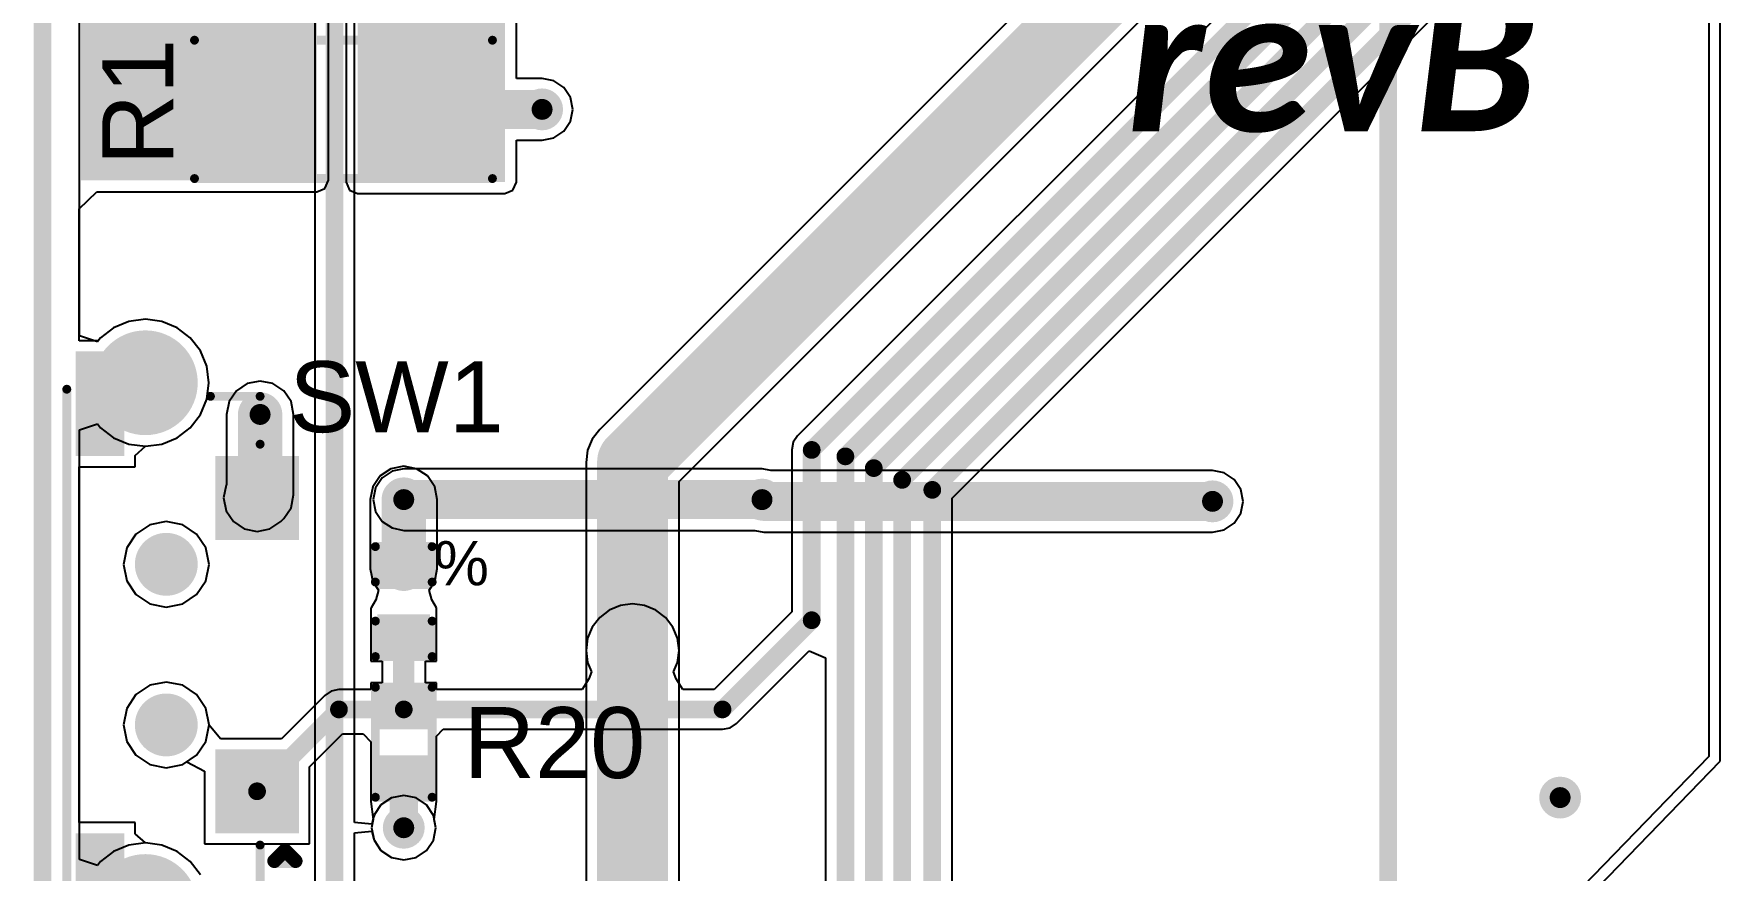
# Model space of a CAD drawing. Header units: millimetres. Extents: x -0.52 to 3.79, y -0.54 to 3.26.
# Drawn here: x -0.153 to 0.798, y 0.812 to 1.284 of the extents above; entities that cross this region are included whole.
import ezdxf

# ---------------------------------------------------------------- set-up
doc = ezdxf.new("R2010")
doc.units = ezdxf.units.MM
doc.header["$MEASUREMENT"] = 0
for name, color, linetype in [('BottomLayer', 5, 'Continuous'), ('BottomSolder', 6, 'Continuous'), ('Mechanical1', 6, 'Continuous'), ('Mechanical2', 216, 'Continuous'), ('MultiLayer', 9, 'Continuous'), ('PadHoleLayer', 156, 'Continuous'), ('TopLayer', 1, 'Continuous'), ('TopOverlay', 2, 'Continuous'), ('TopPaste', 8, 'Continuous'), ('TopSolder', 216, 'Continuous'), ('ViaHoleLayer', 16, 'Continuous')]:
    doc.layers.add(name, color=color, linetype=linetype)
doc.styles.add('Arial', font='', dxfattribs={"height": 0.2})
doc.styles.add('Calibri', font='', dxfattribs={"height": 0.2})
doc.styles.get('Arial').set_extended_font_data('Arial')
doc.styles.get('Calibri').set_extended_font_data('Calibri', italic=True, bold=True)

# ---------------------------------------------------------------- blocks, each defined once
blk = doc.blocks.new('R___1206_48')
at = {"layer": 'TopLayer'}
for points in [[(-0.08, 0.035), (-0.02, 0.035), (-0.02, -0.035), (-0.08, -0.035)], [(0.02, 0.035), (0.08, 0.035), (0.08, -0.035), (0.02, -0.035)]]:
    blk.add_hatch(color=1, dxfattribs=at).paths.add_polyline_path(points)
at = {"layer": 'TopPaste'}
for points in [[(-0.08, 0.035), (-0.02, 0.035), (-0.02, -0.035), (-0.08, -0.035)], [(0.02, 0.035), (0.08, 0.035), (0.08, -0.035), (0.02, -0.035)]]:
    blk.add_hatch(color=8, dxfattribs=at).paths.add_polyline_path(points)
at = {"layer": 'TopSolder'}
for points in [[(-0.08, 0.035), (-0.02, 0.035), (-0.02, -0.035), (-0.08, -0.035)], [(0.02, 0.035), (0.08, 0.035), (0.08, -0.035), (0.02, -0.035)]]:
    blk.add_hatch(color=216, dxfattribs=at).paths.add_polyline_path(points)
at = {"layer": 'TopOverlay', "const_width": 0.005}
for points in [[(0.084, 0.039), (-0.084, 0.039)], [(-0.084, 0.039), (-0.084, -0.039)], [(0.084, 0.039), (0.084, -0.039)], [(0.084, -0.039), (-0.084, -0.039)]]:
    blk.add_lwpolyline(points, dxfattribs=at)
at = {"layer": 'TopOverlay', "const_width": 0.0025}
for points in [[(-0.08525, 0.039, 1), (-0.08275, 0.039, 1)], [(-0.08525, 0.039, 1), (-0.08275, 0.039, 1)], [(0.08275, 0.039, 1), (0.08525, 0.039, 1)], [(0.08275, 0.039, 1), (0.08525, 0.039, 1)], [(-0.08525, -0.039, 1), (-0.08275, -0.039, 1)], [(-0.08525, -0.039, 1), (-0.08275, -0.039, 1)], [(0.08275, -0.039, 1), (0.08525, -0.039, 1)], [(0.08275, -0.039, 1), (0.08525, -0.039, 1)]]:
    blk.add_lwpolyline(points, format="xyb", close=True, dxfattribs=at)
blk = doc.blocks.new('YTS_B003_2A_78')
at = {"layer": 'BottomLayer'}
h = blk.add_hatch(color=5, dxfattribs=at)
edge = h.paths.add_edge_path()
edge.add_arc((-0.14764, 0.0187), 0.02953, 0, 360)
h = blk.add_hatch(color=5, dxfattribs=at)
edge = h.paths.add_edge_path()
edge.add_arc((0.14764, 0.0187), 0.02953, 0, 360)
at = {"layer": 'BottomSolder'}
h = blk.add_hatch(color=6, dxfattribs=at)
edge = h.paths.add_edge_path()
edge.add_arc((-0.14764, 0.0187), 0.01575, 0, 360)
h = blk.add_hatch(color=6, dxfattribs=at)
edge = h.paths.add_edge_path()
edge.add_arc((0.14764, 0.0187), 0.01575, 0, 360)
h = blk.add_hatch(color=6, dxfattribs=at)
edge = h.paths.add_edge_path()
edge.add_arc((-0.04528, 0.00689), 0.01772, 0, 360)
h = blk.add_hatch(color=6, dxfattribs=at)
edge = h.paths.add_edge_path()
edge.add_arc((0.04528, 0.00689), 0.01772, 0, 360)
at = {"layer": 'MultiLayer'}
h = blk.add_hatch(color=9, dxfattribs=at)
edge = h.paths.add_edge_path()
edge.add_arc((-0.14764, 0.0187), 0.02953, 0, 360)
h = blk.add_hatch(color=9, dxfattribs=at)
edge = h.paths.add_edge_path()
edge.add_arc((0.14764, 0.0187), 0.02953, 0, 360)
at = {"layer": 'PadHoleLayer'}
h = blk.add_hatch(color=156, dxfattribs=at)
edge = h.paths.add_edge_path()
edge.add_arc((-0.14764, 0.0187), 0.01575, 0, 360)
h = blk.add_hatch(color=156, dxfattribs=at)
edge = h.paths.add_edge_path()
edge.add_arc((0.14764, 0.0187), 0.01575, 0, 360)
h = blk.add_hatch(color=156, dxfattribs=at)
edge = h.paths.add_edge_path()
edge.add_arc((-0.04528, 0.00689), 0.01772, 0, 360)
h = blk.add_hatch(color=156, dxfattribs=at)
edge = h.paths.add_edge_path()
edge.add_arc((0.04528, 0.00689), 0.01772, 0, 360)
at = {"layer": 'TopLayer'}
for points in [[(-0.16535, 0.05807), (-0.1063, 0.05807), (-0.1063, 0.03051), (-0.16535, 0.03051)], [(0.1063, 0.05807), (0.16535, 0.05807), (0.16535, 0.03051), (0.1063, 0.03051)], [(-0.05906, -0.06791), (-0.1063, -0.06791), (-0.1063, -0.02067), (-0.05906, -0.02067)], [(0.05906, -0.02067), (0.1063, -0.02067), (0.1063, -0.06791), (0.05906, -0.06791)]]:
    blk.add_hatch(color=1, dxfattribs=at).paths.add_polyline_path(points)
h = blk.add_hatch(color=1, dxfattribs=at)
edge = h.paths.add_edge_path()
edge.add_arc((-0.14764, 0.0187), 0.02953, 0, 360)
h = blk.add_hatch(color=1, dxfattribs=at)
edge = h.paths.add_edge_path()
edge.add_arc((0.14764, 0.0187), 0.02953, 0, 360)
at = {"layer": 'TopPaste'}
for points in [[(-0.16535, 0.05807), (-0.1063, 0.05807), (-0.1063, 0.03051), (-0.16535, 0.03051)], [(0.1063, 0.05807), (0.16535, 0.05807), (0.16535, 0.03051), (0.1063, 0.03051)], [(-0.05906, -0.06791), (-0.1063, -0.06791), (-0.1063, -0.02067), (-0.05906, -0.02067)], [(0.05906, -0.02067), (0.1063, -0.02067), (0.1063, -0.06791), (0.05906, -0.06791)]]:
    blk.add_hatch(color=8, dxfattribs=at).paths.add_polyline_path(points)
at = {"layer": 'TopSolder'}
for points in [[(-0.16535, 0.05807), (-0.1063, 0.05807), (-0.1063, 0.03051), (-0.16535, 0.03051)], [(0.1063, 0.05807), (0.16535, 0.05807), (0.16535, 0.03051), (0.1063, 0.03051)], [(-0.05906, -0.06791), (-0.1063, -0.06791), (-0.1063, -0.02067), (-0.05906, -0.02067)], [(0.05906, -0.02067), (0.1063, -0.02067), (0.1063, -0.06791), (0.05906, -0.06791)]]:
    blk.add_hatch(color=216, dxfattribs=at).paths.add_polyline_path(points)
h = blk.add_hatch(color=216, dxfattribs=at)
edge = h.paths.add_edge_path()
edge.add_arc((-0.14764, 0.0187), 0.01575, 0, 360)
h = blk.add_hatch(color=216, dxfattribs=at)
edge = h.paths.add_edge_path()
edge.add_arc((0.14764, 0.0187), 0.01575, 0, 360)
h = blk.add_hatch(color=216, dxfattribs=at)
edge = h.paths.add_edge_path()
edge.add_arc((-0.04528, 0.00689), 0.01772, 0, 360)
h = blk.add_hatch(color=216, dxfattribs=at)
edge = h.paths.add_edge_path()
edge.add_arc((0.04528, 0.00689), 0.01772, 0, 360)
at = {"layer": 'TopOverlay'}
for points, const_width in [([(-0.145, 0.063), (0.144, 0.063)], 0.005), ([(-0.14, -0.018), (-0.14, -0.046)], 0.005), ([(0.14, -0.018), (0.14, -0.046)], 0.005), ([(-0.14, -0.046), (-0.113, -0.046)], 0.005), ([(0.113, -0.046), (0.14, -0.046)], 0.005), ([(-0.122, -0.054), (-0.116, -0.06)], 0.00787), ([(-0.122, -0.054), (-0.122, -0.066)], 0.00787), ([(-0.116, -0.06), (-0.122, -0.066)], 0.00787)]:
    blk.add_lwpolyline(points, dxfattribs=dict(at, const_width=const_width))
for points, const_width in [([(-0.14625, 0.063, 1), (-0.14375, 0.063, 1)], 0.0025), ([(0.14275, 0.063, 1), (0.14525, 0.063, 1)], 0.0025), ([(-0.14125, -0.018, 1), (-0.13875, -0.018, 1)], 0.0025), ([(0.13875, -0.018, 1), (0.14125, -0.018, 1)], 0.0025), ([(-0.14125, -0.046, 1), (-0.13875, -0.046, 1)], 0.0025), ([(-0.14125, -0.046, 1), (-0.13875, -0.046, 1)], 0.0025), ([(-0.11425, -0.046, 1), (-0.11175, -0.046, 1)], 0.0025), ([(0.11175, -0.046, 1), (0.11425, -0.046, 1)], 0.0025), ([(0.13875, -0.046, 1), (0.14125, -0.046, 1)], 0.0025), ([(0.13875, -0.046, 1), (0.14125, -0.046, 1)], 0.0025), ([(-0.12397, -0.054, 1), (-0.12003, -0.054, 1)], 0.00394), ([(-0.12397, -0.054, 1), (-0.12003, -0.054, 1)], 0.00394), ([(-0.11797, -0.06, 1), (-0.11403, -0.06, 1)], 0.00394), ([(-0.11797, -0.06, 1), (-0.11403, -0.06, 1)], 0.00394), ([(-0.12397, -0.066, 1), (-0.12003, -0.066, 1)], 0.00394), ([(-0.12397, -0.066, 1), (-0.12003, -0.066, 1)], 0.00394)]:
    blk.add_lwpolyline(points, format="xyb", close=True, dxfattribs=dict(at, const_width=const_width))
blk = doc.blocks.new('R___0402_90')
at = {"layer": 'TopLayer'}
for points in [[(-0.0275, -0.0125), (-0.0275, 0.0125), (-0.0095, 0.0125), (-0.0095, -0.0125)], [(0.0095, -0.0125), (0.0095, 0.0125), (0.0275, 0.0125), (0.0275, -0.0125)]]:
    blk.add_hatch(color=1, dxfattribs=at).paths.add_polyline_path(points)
at = {"layer": 'TopPaste'}
for points in [[(-0.0275, -0.0125), (-0.0275, 0.0125), (-0.0095, 0.0125), (-0.0095, -0.0125)], [(0.0095, -0.0125), (0.0095, 0.0125), (0.0275, 0.0125), (0.0275, -0.0125)]]:
    blk.add_hatch(color=8, dxfattribs=at).paths.add_polyline_path(points)
at = {"layer": 'TopSolder'}
for points in [[(-0.02967, -0.01467), (-0.02967, 0.01467), (-0.00733, 0.01467), (-0.00733, -0.01467)], [(0.00733, -0.01467), (0.00733, 0.01467), (0.02967, 0.01467), (0.02967, -0.01467)]]:
    blk.add_hatch(color=216, dxfattribs=at).paths.add_polyline_path(points)
at = {"layer": 'TopOverlay'}
for points, const_width in [([(-0.031, -0.016), (-0.031, 0.016)], 0.005), ([(0.031, 0.016), (-0.031, 0.016)], 0.005), ([(0.031, -0.016), (0.031, 0.016)], 0.005), ([(0.031, -0.016), (-0.031, -0.016)], 0.005), ([(0.032, -0.017), (-0.032, -0.017)], 0.000127)]:
    blk.add_lwpolyline(points, dxfattribs=dict(at, const_width=const_width))
for points, const_width in [([(-0.03225, 0.016, 1), (-0.02975, 0.016, 1)], 0.0025), ([(-0.03225, 0.016, 1), (-0.02975, 0.016, 1)], 0.0025), ([(0.02975, 0.016, 1), (0.03225, 0.016, 1)], 0.0025), ([(0.02975, 0.016, 1), (0.03225, 0.016, 1)], 0.0025), ([(-0.03225, -0.016, 1), (-0.02975, -0.016, 1)], 0.0025), ([(-0.03225, -0.016, 1), (-0.02975, -0.016, 1)], 0.0025), ([(-0.03203, -0.017, 1), (-0.03197, -0.017, 1)], 0.0000635), ([(0.02975, -0.016, 1), (0.03225, -0.016, 1)], 0.0025), ([(0.02975, -0.016, 1), (0.03225, -0.016, 1)], 0.0025), ([(0.03197, -0.017, 1), (0.03203, -0.017, 1)], 0.0000635)]:
    blk.add_lwpolyline(points, format="xyb", close=True, dxfattribs=dict(at, const_width=const_width))
blk = doc.blocks.new('C___0402_158')
at = {"layer": 'TopLayer'}
for points in [[(-0.0275, -0.0125), (-0.0275, 0.0125), (-0.0095, 0.0125), (-0.0095, -0.0125)], [(0.0095, -0.0125), (0.0095, 0.0125), (0.0275, 0.0125), (0.0275, -0.0125)]]:
    blk.add_hatch(color=1, dxfattribs=at).paths.add_polyline_path(points)
at = {"layer": 'TopPaste'}
for points in [[(-0.0275, -0.0125), (-0.0275, 0.0125), (-0.0095, 0.0125), (-0.0095, -0.0125)], [(0.0095, -0.0125), (0.0095, 0.0125), (0.0275, 0.0125), (0.0275, -0.0125)]]:
    blk.add_hatch(color=8, dxfattribs=at).paths.add_polyline_path(points)
at = {"layer": 'TopSolder'}
for points in [[(-0.02986, -0.01486), (-0.02986, 0.01486), (-0.00714, 0.01486), (-0.00714, -0.01486)], [(0.00714, -0.01486), (0.00714, 0.01486), (0.02986, 0.01486), (0.02986, -0.01486)]]:
    blk.add_hatch(color=216, dxfattribs=at).paths.add_polyline_path(points)
at = {"layer": 'TopOverlay', "const_width": 0.005}
for points in [[(-0.031, 0.016), (-0.031, -0.016)], [(-0.031, 0.016), (-0.011, 0.016)], [(0.011, 0.016), (0.031, 0.016)], [(0.031, 0.016), (0.031, -0.016)], [(-0.031, -0.016), (-0.011, -0.016)], [(0.011, -0.016), (0.031, -0.016)]]:
    blk.add_lwpolyline(points, dxfattribs=at)
at = {"layer": 'TopOverlay', "const_width": 0.0025}
for points in [[(-0.03225, 0.016, 1), (-0.02975, 0.016, 1)], [(-0.03225, 0.016, 1), (-0.02975, 0.016, 1)], [(-0.01225, 0.016, 1), (-0.00975, 0.016, 1)], [(0.00975, 0.016, 1), (0.01225, 0.016, 1)], [(0.02975, 0.016, 1), (0.03225, 0.016, 1)], [(0.02975, 0.016, 1), (0.03225, 0.016, 1)], [(-0.03225, -0.016, 1), (-0.02975, -0.016, 1)], [(-0.03225, -0.016, 1), (-0.02975, -0.016, 1)], [(-0.01225, -0.016, 1), (-0.00975, -0.016, 1)], [(0.00975, -0.016, 1), (0.01225, -0.016, 1)], [(0.02975, -0.016, 1), (0.03225, -0.016, 1)], [(0.02975, -0.016, 1), (0.03225, -0.016, 1)]]:
    blk.add_lwpolyline(points, format="xyb", close=True, dxfattribs=at)

msp = doc.modelspace()

# ---------------------------------------------------------------- hatches: boundary and pattern name
at = {"layer": 'BottomLayer'}
h = msp.add_hatch(color=5, dxfattribs=at)
edge = h.paths.add_edge_path()
edge.add_arc((0.134, 1.241), 0.01181, 0, 360)
h = msp.add_hatch(color=5, dxfattribs=at)
edge = h.paths.add_edge_path()
edge.add_arc((-0.025, 1.069), 0.01181, 0, 360)
h = msp.add_hatch(color=5, dxfattribs=at)
edge = h.paths.add_edge_path()
edge.add_arc((0.056, 1.021), 0.01181, 0, 360)
h = msp.add_hatch(color=5, dxfattribs=at)
edge = h.paths.add_edge_path()
edge.add_arc((0.258, 1.021), 0.01181, 0, 360)
h = msp.add_hatch(color=5, dxfattribs=at)
edge = h.paths.add_edge_path()
edge.add_arc((0.512, 1.02), 0.01181, 0, 360)
h = msp.add_hatch(color=5, dxfattribs=at)
edge = h.paths.add_edge_path()
edge.add_arc((0.185, 0.936), 0.01575, 0, 360)
h = msp.add_hatch(color=5, dxfattribs=at)
edge = h.paths.add_edge_path()
edge.add_arc((0.708, 0.853), 0.01181, 0, 360)
h = msp.add_hatch(color=5, dxfattribs=at)
edge = h.paths.add_edge_path()
edge.add_arc((0.056, 0.836), 0.01181, 0, 360)
at = {"layer": 'BottomSolder'}
h = msp.add_hatch(color=6, dxfattribs=at)
edge = h.paths.add_edge_path()
edge.add_arc((0.134, 1.241), 0.00591, 0, 360)
h = msp.add_hatch(color=6, dxfattribs=at)
edge = h.paths.add_edge_path()
edge.add_arc((-0.025, 1.069), 0.00591, 0, 360)
h = msp.add_hatch(color=6, dxfattribs=at)
edge = h.paths.add_edge_path()
edge.add_arc((0.056, 1.021), 0.00591, 0, 360)
h = msp.add_hatch(color=6, dxfattribs=at)
edge = h.paths.add_edge_path()
edge.add_arc((0.258, 1.021), 0.00591, 0, 360)
h = msp.add_hatch(color=6, dxfattribs=at)
edge = h.paths.add_edge_path()
edge.add_arc((0.512, 1.02), 0.00591, 0, 360)
h = msp.add_hatch(color=6, dxfattribs=at)
edge = h.paths.add_edge_path()
edge.add_arc((0.185, 0.936), 0.00787, 0, 360)
h = msp.add_hatch(color=6, dxfattribs=at)
edge = h.paths.add_edge_path()
edge.add_arc((0.708, 0.853), 0.00591, 0, 360)
h = msp.add_hatch(color=6, dxfattribs=at)
edge = h.paths.add_edge_path()
edge.add_arc((0.056, 0.836), 0.00591, 0, 360)
at = {"layer": 'TopLayer'}
for points in [[(-0.126, 1.201), (0.007, 1.201), (0.007, 1.45), (-0.126, 1.45)], [(0.03, 1.2), (0.113, 1.2), (0.113, 1.381), (0.03, 1.381)]]:
    msp.add_hatch(color=1, dxfattribs=at).paths.add_polyline_path(points)
h = msp.add_hatch(color=1, dxfattribs=at)
edge = h.paths.add_edge_path()
edge.add_arc((0.134, 1.241), 0.01181, 0, 360)
h = msp.add_hatch(color=1, dxfattribs=at)
edge = h.paths.add_edge_path()
edge.add_arc((-0.025, 1.069), 0.01181, 0, 360)
h = msp.add_hatch(color=1, dxfattribs=at)
edge = h.paths.add_edge_path()
edge.add_arc((0.056, 1.021), 0.01181, 0, 360)
h = msp.add_hatch(color=1, dxfattribs=at)
edge = h.paths.add_edge_path()
edge.add_arc((0.258, 1.021), 0.01181, 0, 360)
h = msp.add_hatch(color=1, dxfattribs=at)
edge = h.paths.add_edge_path()
edge.add_arc((0.512, 1.02), 0.01181, 0, 360)
h = msp.add_hatch(color=1, dxfattribs=at)
edge = h.paths.add_edge_path()
edge.add_arc((0.185, 0.936), 0.01575, 0, 360)
h = msp.add_hatch(color=1, dxfattribs=at)
edge = h.paths.add_edge_path()
edge.add_arc((0.708, 0.853), 0.01181, 0, 360)
h = msp.add_hatch(color=1, dxfattribs=at)
edge = h.paths.add_edge_path()
edge.add_arc((0.056, 0.836), 0.01181, 0, 360)
at = {"layer": 'TopSolder'}
h = msp.add_hatch(color=216, dxfattribs=at)
edge = h.paths.add_edge_path()
edge.add_arc((0.134, 1.241), 0.00591, 0, 360)
h = msp.add_hatch(color=216, dxfattribs=at)
edge = h.paths.add_edge_path()
edge.add_arc((-0.025, 1.069), 0.00591, 0, 360)
h = msp.add_hatch(color=216, dxfattribs=at)
edge = h.paths.add_edge_path()
edge.add_arc((0.056, 1.021), 0.00591, 0, 360)
h = msp.add_hatch(color=216, dxfattribs=at)
edge = h.paths.add_edge_path()
edge.add_arc((0.258, 1.021), 0.00591, 0, 360)
h = msp.add_hatch(color=216, dxfattribs=at)
edge = h.paths.add_edge_path()
edge.add_arc((0.512, 1.02), 0.00591, 0, 360)
h = msp.add_hatch(color=216, dxfattribs=at)
edge = h.paths.add_edge_path()
edge.add_arc((0.185, 0.936), 0.00787, 0, 360)
h = msp.add_hatch(color=216, dxfattribs=at)
edge = h.paths.add_edge_path()
edge.add_arc((0.708, 0.853), 0.00591, 0, 360)
h = msp.add_hatch(color=216, dxfattribs=at)
edge = h.paths.add_edge_path()
edge.add_arc((0.056, 0.836), 0.00591, 0, 360)
at = {"layer": 'ViaHoleLayer'}
h = msp.add_hatch(color=16, dxfattribs=at)
edge = h.paths.add_edge_path()
edge.add_arc((0.134, 1.241), 0.00591, 0, 360)
h = msp.add_hatch(color=16, dxfattribs=at)
edge = h.paths.add_edge_path()
edge.add_arc((-0.025, 1.069), 0.00591, 0, 360)
h = msp.add_hatch(color=16, dxfattribs=at)
edge = h.paths.add_edge_path()
edge.add_arc((0.056, 1.021), 0.00591, 0, 360)
h = msp.add_hatch(color=16, dxfattribs=at)
edge = h.paths.add_edge_path()
edge.add_arc((0.258, 1.021), 0.00591, 0, 360)
h = msp.add_hatch(color=16, dxfattribs=at)
edge = h.paths.add_edge_path()
edge.add_arc((0.512, 1.02), 0.00591, 0, 360)
h = msp.add_hatch(color=16, dxfattribs=at)
edge = h.paths.add_edge_path()
edge.add_arc((0.185, 0.936), 0.00787, 0, 360)
h = msp.add_hatch(color=16, dxfattribs=at)
edge = h.paths.add_edge_path()
edge.add_arc((0.708, 0.853), 0.00591, 0, 360)
h = msp.add_hatch(color=16, dxfattribs=at)
edge = h.paths.add_edge_path()
edge.add_arc((0.056, 0.836), 0.00591, 0, 360)

# ---------------------------------------------------------------- linework, layer by layer
at = {"layer": 'BottomLayer'}
for p, q in [((0.7918, 1.70629), (0.7918, 0.87608)), ((0.79829, 0.87345), (0.79829, 1.70629)), ((0.00578, 1.671), (0.00578, 0.79165)), ((0.02822, 0.83887), (0.02822, 1.41838)), ((-0.12675, 1.11336), (-0.12675, 1.41683)), ((-0.0897, 1.1227), (-0.09897, 1.12148)), ((-0.08042, 1.12148), (-0.0897, 1.1227)), ((-0.11675, 1.10997), (-0.12675, 1.11336)), ((-0.10762, 1.1179), (-0.11504, 1.1122)), ((-0.09897, 1.12148), (-0.10762, 1.1179)), ((-0.07178, 1.1179), (-0.08042, 1.12148)), ((-0.06436, 1.1122), (-0.07178, 1.1179)), ((-0.11504, 1.1122), (-0.11675, 1.10997)), ((-0.05867, 1.10478), (-0.06436, 1.1122)), ((-0.05509, 1.09614), (-0.05867, 1.10478)), ((-0.05386, 1.08687), (-0.05509, 1.09614)), ((-0.05509, 1.07759), (-0.05386, 1.08687)), ((-0.05867, 1.06895), (-0.05509, 1.07759)), ((-0.06436, 1.06153), (-0.05867, 1.06895)), ((-0.12675, 1.06037), (-0.11675, 1.06376)), ((-0.12675, 0.81809), (-0.12675, 1.06037)), ((-0.11675, 1.06376), (-0.11504, 1.06153)), ((-0.11504, 1.06153), (-0.10762, 1.05583)), ((-0.10762, 1.05583), (-0.09897, 1.05225)), ((-0.08042, 1.05225), (-0.07178, 1.05583)), ((-0.07178, 1.05583), (-0.06436, 1.06153)), ((-0.09897, 1.05225), (-0.0897, 1.05103)), ((-0.0897, 1.05103), (-0.08042, 1.05225)), ((0.04937, 1.03701), (0.04374, 1.03326)), ((0.056, 1.03833), (0.04937, 1.03701)), ((0.258, 1.03833), (0.056, 1.03833)), ((0.26303, 1.03733), (0.258, 1.03833)), ((0.512, 1.03733), (0.26303, 1.03733)), ((0.51863, 1.03601), (0.512, 1.03733)), ((0.03999, 1.02763), (0.03867, 1.021)), ((0.04374, 1.03326), (0.03999, 1.02763)), ((0.52426, 1.03226), (0.51863, 1.03601)), ((0.52801, 1.02663), (0.52426, 1.03226)), ((0.03867, 1.021), (0.03999, 1.01437)), ((0.52933, 1.02), (0.52801, 1.02663)), ((0.52801, 1.01337), (0.52933, 1.02)), ((-0.07789, 1.00869), (-0.08714, 1.00684)), ((-0.06863, 1.00684), (-0.07789, 1.00869)), ((0.03999, 1.01437), (0.04374, 1.00874)), ((0.04374, 1.00874), (0.04937, 1.00499)), ((0.52426, 1.00774), (0.52801, 1.01337)), ((-0.09499, 1.0016), (-0.10023, 0.99376)), ((-0.08714, 1.00684), (-0.09499, 1.0016)), ((-0.06079, 1.0016), (-0.06863, 1.00684)), ((-0.05555, 0.99376), (-0.06079, 1.0016)), ((0.04937, 1.00499), (0.056, 1.00367)), ((0.056, 1.00367), (0.25397, 1.00367)), ((0.25397, 1.00367), (0.259, 1.00267)), ((0.259, 1.00267), (0.512, 1.00267)), ((0.512, 1.00267), (0.51863, 1.00399)), ((0.51863, 1.00399), (0.52426, 1.00774)), ((-0.10023, 0.99376), (-0.10207, 0.9845)), ((-0.05371, 0.9845), (-0.05555, 0.99376)), ((-0.10207, 0.9845), (-0.10023, 0.97525)), ((-0.05555, 0.97525), (-0.05371, 0.9845)), ((-0.10023, 0.97525), (-0.09499, 0.96741)), ((-0.06079, 0.96741), (-0.05555, 0.97525)), ((-0.09499, 0.96741), (-0.08714, 0.96216)), ((-0.08714, 0.96216), (-0.07789, 0.96032)), ((-0.07789, 0.96032), (-0.06863, 0.96216)), ((-0.06863, 0.96216), (-0.06079, 0.96741)), ((0.17821, 0.96133), (0.17189, 0.95871)), ((0.185, 0.96222), (0.17821, 0.96133)), ((0.19179, 0.96133), (0.185, 0.96222)), ((0.19811, 0.95871), (0.19179, 0.96133)), ((0.16646, 0.95454), (0.16229, 0.94911)), ((0.17189, 0.95871), (0.16646, 0.95454)), ((0.20354, 0.95454), (0.19811, 0.95871)), ((0.20771, 0.94911), (0.20354, 0.95454)), ((0.15967, 0.94279), (0.15878, 0.936)), ((0.16229, 0.94911), (0.15967, 0.94279)), ((0.21033, 0.94279), (0.20771, 0.94911)), ((0.21122, 0.936), (0.21033, 0.94279)), ((0.15878, 0.936), (0.15878, 0.58886)), ((0.21122, 0.578), (0.21122, 0.936)), ((-0.08714, 0.91629), (-0.09499, 0.91105)), ((-0.07789, 0.91813), (-0.08714, 0.91629)), ((-0.06863, 0.91629), (-0.07789, 0.91813)), ((-0.06079, 0.91105), (-0.06863, 0.91629)), ((-0.09499, 0.91105), (-0.10023, 0.90321)), ((-0.05555, 0.90321), (-0.06079, 0.91105)), ((-0.10023, 0.90321), (-0.10207, 0.89395)), ((-0.10207, 0.89395), (-0.10023, 0.8847)), ((-0.05371, 0.89395), (-0.05555, 0.90321)), ((-0.05555, 0.8847), (-0.05371, 0.89395)), ((-0.10023, 0.8847), (-0.09499, 0.87685)), ((-0.06079, 0.87685), (-0.05555, 0.8847)), ((-0.09499, 0.87685), (-0.08714, 0.87161)), ((-0.06863, 0.87161), (-0.06079, 0.87685)), ((0.7918, 0.87608), (0.63034, 0.70972)), ((-0.08714, 0.87161), (-0.07789, 0.86977)), ((-0.07789, 0.86977), (-0.06863, 0.87161)), ((0.635, 0.7052), (0.79829, 0.87345)), ((0.04316, 0.84884), (0.03951, 0.84338)), ((0.04905, 0.85278), (0.04316, 0.84884)), ((0.056, 0.85416), (0.04905, 0.85278)), ((0.06295, 0.85278), (0.056, 0.85416)), ((0.06884, 0.84884), (0.06295, 0.85278)), ((0.07278, 0.84295), (0.06884, 0.84884)), ((0.03793, 0.83792), (0.02822, 0.83887)), ((0.03898, 0.84201), (0.03793, 0.83792)), ((0.03922, 0.84295), (0.03898, 0.84201)), ((0.03951, 0.84338), (0.03922, 0.84295)), ((0.07416, 0.836), (0.07278, 0.84295)), ((-0.0897, 0.82742), (-0.09897, 0.8262)), ((-0.08042, 0.8262), (-0.0897, 0.82742)), ((0.02822, 0.83313), (0.03793, 0.83408)), ((0.02822, 0.787), (0.02822, 0.83313)), ((0.03793, 0.83408), (0.03896, 0.83007)), ((0.03896, 0.83007), (0.03922, 0.82905)), ((0.03922, 0.82905), (0.03944, 0.82872)), ((0.03944, 0.82872), (0.04316, 0.82316)), ((0.06884, 0.82316), (0.07278, 0.82905)), ((0.07278, 0.82905), (0.07416, 0.836)), ((-0.11675, 0.81469), (-0.12675, 0.81809)), ((-0.10762, 0.82262), (-0.11504, 0.81693)), ((-0.09897, 0.8262), (-0.10762, 0.82262)), ((-0.07178, 0.82262), (-0.08042, 0.8262)), ((-0.06436, 0.81693), (-0.07178, 0.82262)), ((0.04316, 0.82316), (0.04905, 0.81922)), ((0.04905, 0.81922), (0.056, 0.81784)), ((0.056, 0.81784), (0.06295, 0.81922)), ((0.06295, 0.81922), (0.06884, 0.82316)), ((-0.11504, 0.81693), (-0.11675, 0.81469)), ((-0.05867, 0.80951), (-0.06436, 0.81693))]:
    msp.add_line(p, q, dxfattribs=at)
for points, const_width in [([(0.017, 0.787), (0.017, 1.671)], 0.01), ([(0.056, 1.021), (0.258, 1.021)], 0.022), ([(0.259, 1.02), (0.512, 1.02)], 0.022), ([(0.185, 0.578), (0.185, 0.936)], 0.04)]:
    msp.add_lwpolyline(points, dxfattribs=dict(at, const_width=const_width))
for points, const_width in [([(0.0505, 1.021, 1), (0.0615, 1.021, 1)], 0.011), ([(0.2525, 1.021, 1), (0.2635, 1.021, 1)], 0.011), ([(0.2535, 1.02, 1), (0.2645, 1.02, 1)], 0.011), ([(0.5065, 1.02, 1), (0.5175, 1.02, 1)], 0.011), ([(0.175, 0.936, 1), (0.195, 0.936, 1)], 0.02)]:
    msp.add_lwpolyline(points, format="xyb", close=True, dxfattribs=dict(at, const_width=const_width))
at = {"layer": 'Mechanical1', "const_width": 0.01}
msp.add_lwpolyline([(0.611, -0.534), (0.611, 1.501)], dxfattribs=at)
msp.add_lwpolyline([(0.611, -0.534), (0.611, 1.501)], dxfattribs=at)
at = {"layer": 'Mechanical2', "const_width": 0.01}
msp.add_lwpolyline([(-0.14764, -0.49213), (-0.14764, 2.97244)], dxfattribs=at)
at = {"layer": 'TopLayer'}
for p, q in [((0.79829, 0.87345), (0.79829, 1.70629)), ((0.7918, 1.6938), (0.7918, 0.87608)), ((0.62078, 1.51486), (0.16646, 1.06054)), ((0.21122, 1.03114), (0.66554, 1.48546)), ((0.68378, 1.46265), (0.27807, 1.05693)), ((0.01349, 1.201), (0.01349, 1.42955)), ((0.36522, 1.02184), (0.76893, 1.42556)), ((0.02351, 1.381), (0.02351, 1.2)), ((0.11949, 1.25833), (0.11949, 1.30667)), ((0.134, 1.25833), (0.11949, 1.25833)), ((0.14063, 1.25701), (0.134, 1.25833)), ((0.14626, 1.25326), (0.14063, 1.25701)), ((0.15001, 1.24763), (0.14626, 1.25326)), ((0.15133, 1.241), (0.15001, 1.24763)), ((0.15001, 1.23437), (0.15133, 1.241)), ((0.14063, 1.22499), (0.14626, 1.22874)), ((0.14626, 1.22874), (0.15001, 1.23437)), ((0.11949, 1.2), (0.11949, 1.22367)), ((0.11949, 1.22367), (0.134, 1.22367)), ((0.134, 1.22367), (0.14063, 1.22499)), ((0.01159, 1.19641), (0.01349, 1.201)), ((0.02351, 1.2), (0.02541, 1.19541)), ((0.11759, 1.19541), (0.11949, 1.2)), ((-0.127, 1.18492), (-0.117, 1.19451)), ((-0.117, 1.19451), (0.007, 1.19451)), ((0.007, 1.19451), (0.01159, 1.19641)), ((0.02541, 1.19541), (0.03, 1.19351)), ((0.03, 1.19351), (0.113, 1.19351)), ((0.113, 1.19351), (0.11759, 1.19541)), ((-0.127, 1.11058), (-0.127, 1.18492)), ((-0.0897, 1.1227), (-0.09897, 1.12148)), ((-0.08042, 1.12148), (-0.0897, 1.1227)), ((-0.10762, 1.1179), (-0.11504, 1.1122)), ((-0.09897, 1.12148), (-0.10762, 1.1179)), ((-0.07178, 1.1179), (-0.08042, 1.12148)), ((-0.06436, 1.1122), (-0.07178, 1.1179)), ((-0.11628, 1.11058), (-0.127, 1.11058)), ((-0.11504, 1.1122), (-0.11628, 1.11058)), ((-0.05867, 1.10478), (-0.06436, 1.1122)), ((-0.05509, 1.09614), (-0.05867, 1.10478)), ((-0.05386, 1.08687), (-0.05509, 1.09614)), ((-0.05509, 1.07759), (-0.05386, 1.08687)), ((-0.03222, 1.08643), (-0.03834, 1.08234)), ((-0.025, 1.08786), (-0.03222, 1.08643)), ((-0.01778, 1.08643), (-0.025, 1.08786)), ((-0.01166, 1.08234), (-0.01778, 1.08643)), ((-0.05867, 1.06895), (-0.05509, 1.07759)), ((-0.04243, 1.07622), (-0.04386, 1.069)), ((-0.03834, 1.08234), (-0.04243, 1.07622)), ((-0.00757, 1.07622), (-0.01166, 1.08234)), ((-0.00614, 1.069), (-0.00757, 1.07622)), ((-0.06436, 1.06153), (-0.05867, 1.06895)), ((-0.04386, 1.069), (-0.04386, 1.02953)), ((-0.00614, 1.02361), (-0.00614, 1.069)), ((-0.08042, 1.05225), (-0.07178, 1.05583)), ((-0.07178, 1.05583), (-0.06436, 1.06153)), ((0.16646, 1.06054), (0.16229, 1.05511)), ((0.27807, 1.05693), (0.27564, 1.05329)), ((-0.09551, 1.04594), (-0.0897, 1.05103)), ((-0.0897, 1.05103), (-0.08042, 1.05225)), ((0.15967, 1.04879), (0.15878, 1.042)), ((0.16229, 1.05511), (0.15967, 1.04879)), ((0.27564, 1.05329), (0.27478, 1.049)), ((0.27478, 1.049), (0.27478, 1.049)), ((0.27478, 1.049), (0.27478, 0.95765)), ((-0.127, 0.83893), (-0.127, 1.03953)), ((-0.127, 1.03953), (-0.09551, 1.03953)), ((-0.09551, 1.03953), (-0.09551, 1.04594)), ((0.04878, 1.03843), (0.04266, 1.03434)), ((0.056, 1.03986), (0.04878, 1.03843)), ((0.06322, 1.03843), (0.056, 1.03986)), ((0.06934, 1.03434), (0.06322, 1.03843)), ((0.15878, 1.042), (0.15878, 1.042)), ((0.15878, 1.042), (0.15878, 0.936)), ((-0.04413, 1.02912), (-0.04557, 1.02191)), ((-0.04386, 1.02953), (-0.04413, 1.02912)), ((0.03857, 1.02822), (0.03714, 1.021)), ((0.04266, 1.03434), (0.03857, 1.02822)), ((0.07343, 1.02822), (0.06934, 1.03434)), ((0.07486, 1.021), (0.07343, 1.02822)), ((0.21122, 0.936), (0.21122, 1.03114)), ((-0.04557, 1.02191), (-0.04413, 1.01469)), ((-0.00757, 1.01639), (-0.00614, 1.02361)), ((0.03714, 1.021), (0.03714, 0.982)), ((0.07486, 0.982), (0.07486, 1.021)), ((0.36522, -0.084), (0.36522, 1.02184)), ((-0.07789, 1.00869), (-0.08714, 1.00684)), ((-0.06863, 1.00684), (-0.07789, 1.00869)), ((-0.04413, 1.01469), (-0.04004, 1.00857)), ((-0.04004, 1.00857), (-0.03393, 1.00448)), ((-0.01949, 1.00448), (-0.01337, 1.00857)), ((-0.01337, 1.00857), (-0.01166, 1.01027)), ((-0.01166, 1.01027), (-0.00757, 1.01639)), ((-0.09499, 1.0016), (-0.10023, 0.99376)), ((-0.08714, 1.00684), (-0.09499, 1.0016)), ((-0.06079, 1.0016), (-0.06863, 1.00684)), ((-0.05555, 0.99376), (-0.06079, 1.0016)), ((-0.03393, 1.00448), (-0.02671, 1.00304)), ((-0.02671, 1.00304), (-0.01949, 1.00448)), ((-0.10023, 0.99376), (-0.10207, 0.9845)), ((-0.05371, 0.9845), (-0.05555, 0.99376)), ((-0.10207, 0.9845), (-0.10023, 0.97525)), ((-0.05555, 0.97525), (-0.05371, 0.9845)), ((0.03714, 0.982), (0.03857, 0.97478)), ((0.07343, 0.97478), (0.07486, 0.982)), ((-0.10023, 0.97525), (-0.09499, 0.96741)), ((-0.06079, 0.96741), (-0.05555, 0.97525)), ((0.03857, 0.97478), (0.04177, 0.97)), ((0.04177, 0.97), (0.04025, 0.9645)), ((0.07023, 0.97), (0.07343, 0.97478)), ((0.07175, 0.9645), (0.07023, 0.97)), ((-0.09499, 0.96741), (-0.08714, 0.96216)), ((-0.08714, 0.96216), (-0.07789, 0.96032)), ((-0.07789, 0.96032), (-0.06863, 0.96216)), ((-0.06863, 0.96216), (-0.06079, 0.96741)), ((0.04025, 0.9645), (0.03763, 0.96)), ((0.07437, 0.96), (0.07175, 0.9645)), ((0.03763, 0.96), (0.0375, 0.96)), ((0.0375, 0.96), (0.0375, 0.93)), ((0.0745, 0.96), (0.07437, 0.96)), ((0.0745, 0.93), (0.0745, 0.96)), ((0.27478, 0.95765), (0.23106, 0.91392)), ((0.15878, 0.936), (0.15967, 0.92921)), ((0.21033, 0.92921), (0.21122, 0.936)), ((0.24364, 0.89477), (0.28455, 0.93568)), ((0.28455, 0.93568), (0.29378, 0.93186)), ((0.0375, 0.93), (0.04376, 0.93)), ((0.04376, 0.93), (0.04376, 0.9177)), ((0.06824, 0.9177), (0.06824, 0.93)), ((0.06824, 0.93), (0.0745, 0.93)), ((0.15967, 0.92921), (0.16186, 0.92392)), ((0.16186, 0.92392), (0.16039, 0.91991)), ((0.20814, 0.92392), (0.21033, 0.92921)), ((0.20961, 0.91991), (0.20814, 0.92392)), ((0.29378, 0.93186), (0.29378, 0.77965)), ((-0.08714, 0.91629), (-0.09499, 0.91105)), ((-0.07789, 0.91813), (-0.08714, 0.91629)), ((-0.06863, 0.91629), (-0.07789, 0.91813)), ((-0.06079, 0.91105), (-0.06863, 0.91629)), ((0.01515, 0.91307), (0.01152, 0.91064)), ((0.01945, 0.91392), (0.01515, 0.91307)), ((0.0375, 0.91392), (0.01945, 0.91392)), ((0.04376, 0.9177), (0.0375, 0.9177)), ((0.0375, 0.9177), (0.0375, 0.91392)), ((0.0745, 0.9177), (0.06824, 0.9177)), ((0.0745, 0.91392), (0.0745, 0.9177)), ((0.15657, 0.91392), (0.0745, 0.91392)), ((0.16039, 0.91991), (0.15657, 0.91392)), ((0.21343, 0.91392), (0.20961, 0.91991)), ((0.23106, 0.91392), (0.21343, 0.91392)), ((-0.09499, 0.91105), (-0.10023, 0.90321)), ((-0.05555, 0.90321), (-0.06079, 0.91105)), ((0.01152, 0.91063), (-0.01295, 0.88617)), ((0.01152, 0.91064), (0.01152, 0.91063)), ((-0.10023, 0.90321), (-0.10207, 0.89395)), ((-0.10207, 0.89395), (-0.10023, 0.8847)), ((-0.05371, 0.89395), (-0.05555, 0.90321)), ((-0.05372, 0.8939), (-0.05371, 0.89395)), ((-0.04737, 0.88617), (-0.05372, 0.8939)), ((0.24, 0.89234), (0.24364, 0.89477)), ((-0.10023, 0.8847), (-0.09499, 0.87685)), ((-0.01295, 0.88617), (-0.04737, 0.88617)), ((0.00292, 0.87031), (0.0215, 0.8889)), ((0.0215, 0.8889), (0.03302, 0.8889)), ((0.03302, 0.8889), (0.0375, 0.88442)), ((0.0375, 0.88442), (0.0375, 0.8807)), ((0.0745, 0.8877), (0.07828, 0.89149)), ((0.0745, 0.8777), (0.0745, 0.8877)), ((0.07828, 0.89149), (0.2357, 0.89149)), ((0.2357, 0.89149), (0.24, 0.89234)), ((0.2357, 0.89149), (0.2357, 0.89149)), ((-0.09499, 0.87685), (-0.08714, 0.87161)), ((0.0375, 0.8807), (0.0375, 0.8777)), ((0.0375, 0.8777), (0.0375, 0.8507)), ((0.0745, 0.8507), (0.0745, 0.8777)), ((0.7918, 0.87608), (0.63034, 0.70972)), ((-0.08714, 0.87161), (-0.07789, 0.86977)), ((-0.07789, 0.86977), (-0.06863, 0.87161)), ((-0.06863, 0.87161), (-0.06633, 0.87315)), ((-0.06633, 0.87315), (-0.05633, 0.86781)), ((-0.05633, 0.86781), (-0.05633, 0.82693)), ((0.00292, 0.82693), (0.00292, 0.87031)), ((0.635, 0.7052), (0.79829, 0.87345)), ((0.0375, 0.8507), (0.0375, 0.8507)), ((0.0375, 0.8507), (0.03878, 0.8407)), ((0.07322, 0.8407), (0.0745, 0.8507)), ((0.0745, 0.8507), (0.0745, 0.8507)), ((-0.09551, 0.83893), (-0.127, 0.83893)), ((-0.09551, 0.83252), (-0.09551, 0.83893)), ((0.03878, 0.8407), (0.03784, 0.836)), ((0.07416, 0.836), (0.07322, 0.8407)), ((-0.0897, 0.82742), (-0.09551, 0.83252)), ((-0.08042, 0.8262), (-0.0897, 0.82742)), ((0.03784, 0.836), (0.03922, 0.82905)), ((0.03922, 0.82905), (0.04316, 0.82316)), ((0.06884, 0.82316), (0.07278, 0.82905)), ((0.07278, 0.82905), (0.07416, 0.836)), ((-0.07178, 0.82262), (-0.08042, 0.8262)), ((-0.06436, 0.81693), (-0.07178, 0.82262)), ((-0.05633, 0.82693), (0.00292, 0.82693)), ((0.04316, 0.82316), (0.04905, 0.81922)), ((0.04905, 0.81922), (0.056, 0.81784)), ((0.056, 0.81784), (0.06295, 0.81922)), ((0.06295, 0.81922), (0.06884, 0.82316)), ((-0.05867, 0.80951), (-0.06436, 0.81693))]:
    msp.add_line(p, q, dxfattribs=at)
for points, const_width in [([(0.185, 1.042), (0.647, 1.504)], 0.04), ([(0.286, 1.049), (0.695, 1.458)], 0.01), ([(0.305, 1.04537), (0.711, 1.45137)], 0.01), ([(0.321, 1.03875), (0.727, 1.44475)], 0.01), ([(0.337, 1.03212), (0.744, 1.43912)], 0.01), ([(0.354, 1.02649), (0.761, 1.43349)], 0.01), ([(0.072, 1.241), (0.134, 1.241)], 0.022), ([(-0.025, 1.02361), (-0.025, 1.069)], 0.025), ([(0.185, 0.936), (0.185, 1.042)], 0.04), ([(0.286, 0.953), (0.286, 1.049)], 0.01), ([(0.305, 0.775), (0.305, 1.04537)], 0.01), ([(0.321, 0.679), (0.321, 1.03875)], 0.01), ([(0.337, -0.288), (0.337, 1.03212)], 0.01), ([(-0.02671, 1.02191), (-0.025, 1.02361)], 0.025), ([(0.056, 0.982), (0.056, 1.021)], 0.025), ([(0.354, -0.278), (0.354, 1.02649)], 0.01), ([(0.056, 0.9027), (0.056, 0.945)], 0.012), ([(0.2357, 0.9027), (0.286, 0.953)], 0.01), ([(-0.02671, 0.85655), (0.01945, 0.9027)], 0.01), ([(0.01945, 0.9027), (0.056, 0.9027)], 0.01), ([(0.056, 0.9027), (0.2357, 0.9027)], 0.01), ([(0.056, 0.836), (0.056, 0.8657)], 0.016)]:
    msp.add_lwpolyline(points, dxfattribs=dict(at, const_width=const_width))
for points, const_width in [([(0.0665, 1.241, 1), (0.0775, 1.241, 1)], 0.011), ([(0.1285, 1.241, 1), (0.1395, 1.241, 1)], 0.011), ([(-0.03125, 1.069, 1), (-0.01875, 1.069, 1)], 0.0125), ([(0.175, 1.042, 1), (0.195, 1.042, 1)], 0.02), ([(0.175, 1.042, 1), (0.195, 1.042, 1)], 0.02), ([(0.2835, 1.049, 1), (0.2885, 1.049, 1)], 0.005), ([(0.2835, 1.049, 1), (0.2885, 1.049, 1)], 0.005), ([(0.3025, 1.04537, 1), (0.3075, 1.04537, 1)], 0.005), ([(0.3025, 1.04537, 1), (0.3075, 1.04537, 1)], 0.005), ([(0.3185, 1.03875, 1), (0.3235, 1.03875, 1)], 0.005), ([(0.3185, 1.03875, 1), (0.3235, 1.03875, 1)], 0.005), ([(0.3345, 1.03212, 1), (0.3395, 1.03212, 1)], 0.005), ([(0.3345, 1.03212, 1), (0.3395, 1.03212, 1)], 0.005), ([(-0.03296, 1.02191, 1), (-0.02046, 1.02191, 1)], 0.0125), ([(-0.03125, 1.02361, 1), (-0.01875, 1.02361, 1)], 0.0125), ([(-0.03125, 1.02361, 1), (-0.01875, 1.02361, 1)], 0.0125), ([(0.04975, 1.021, 1), (0.06225, 1.021, 1)], 0.0125), ([(0.3515, 1.02649, 1), (0.3565, 1.02649, 1)], 0.005), ([(0.3515, 1.02649, 1), (0.3565, 1.02649, 1)], 0.005), ([(0.04975, 0.982, 1), (0.06225, 0.982, 1)], 0.0125), ([(0.053, 0.945, 1), (0.059, 0.945, 1)], 0.006), ([(0.175, 0.936, 1), (0.195, 0.936, 1)], 0.02), ([(0.2835, 0.953, 1), (0.2885, 0.953, 1)], 0.005), ([(0.2835, 0.953, 1), (0.2885, 0.953, 1)], 0.005), ([(0.01695, 0.9027, 1), (0.02195, 0.9027, 1)], 0.005), ([(0.01695, 0.9027, 1), (0.02195, 0.9027, 1)], 0.005), ([(0.053, 0.9027, 1), (0.059, 0.9027, 1)], 0.006), ([(0.0535, 0.9027, 1), (0.0585, 0.9027, 1)], 0.005), ([(0.0535, 0.9027, 1), (0.0585, 0.9027, 1)], 0.005), ([(0.2332, 0.9027, 1), (0.2382, 0.9027, 1)], 0.005), ([(0.2332, 0.9027, 1), (0.2382, 0.9027, 1)], 0.005), ([(0.052, 0.8657, 1), (0.06, 0.8657, 1)], 0.008), ([(-0.02921, 0.85655, 1), (-0.02421, 0.85655, 1)], 0.005), ([(0.052, 0.836, 1), (0.06, 0.836, 1)], 0.008)]:
    msp.add_lwpolyline(points, format="xyb", close=True, dxfattribs=dict(at, const_width=const_width))

# ---------------------------------------------------------------- block references
for name, p, rotation in [('R___1206_48', (0.022, 1.241), 180), ('YTS_B003_2A_78', (-0.071, 0.93923), 90), ('C___0402_158', (0.056, 0.9635), 90), ('R___0402_90', (0.056, 0.8842), 270)]:
    msp.add_blockref(name, p, dxfattribs=dict(rotation=rotation))

# ---------------------------------------------------------------- texts
at = {"layer": 'TopOverlay'}
for s, height, rotation, style, p in [('revB', 0.08, 360, 'Calibri', (0.46392, 1.2287)), ('R1', 0.04, 90, 'Arial', (-0.07401, 1.20934)), ('%', 0.025, 360, 'Arial', (0.073, 0.97263))]:
    msp.add_text(s, height=height, rotation=rotation, dxfattribs=dict(at, style=style)).set_placement(p)
at = {"layer": 'TopOverlay', "style": 'Arial'}
for s, p in [('SW1', (-0.00865, 1.05901)), ('R20', (0.08968, 0.86401))]:
    msp.add_text(s, height=0.04, dxfattribs=at).set_placement(p)

doc.saveas('drawing.dxf')
